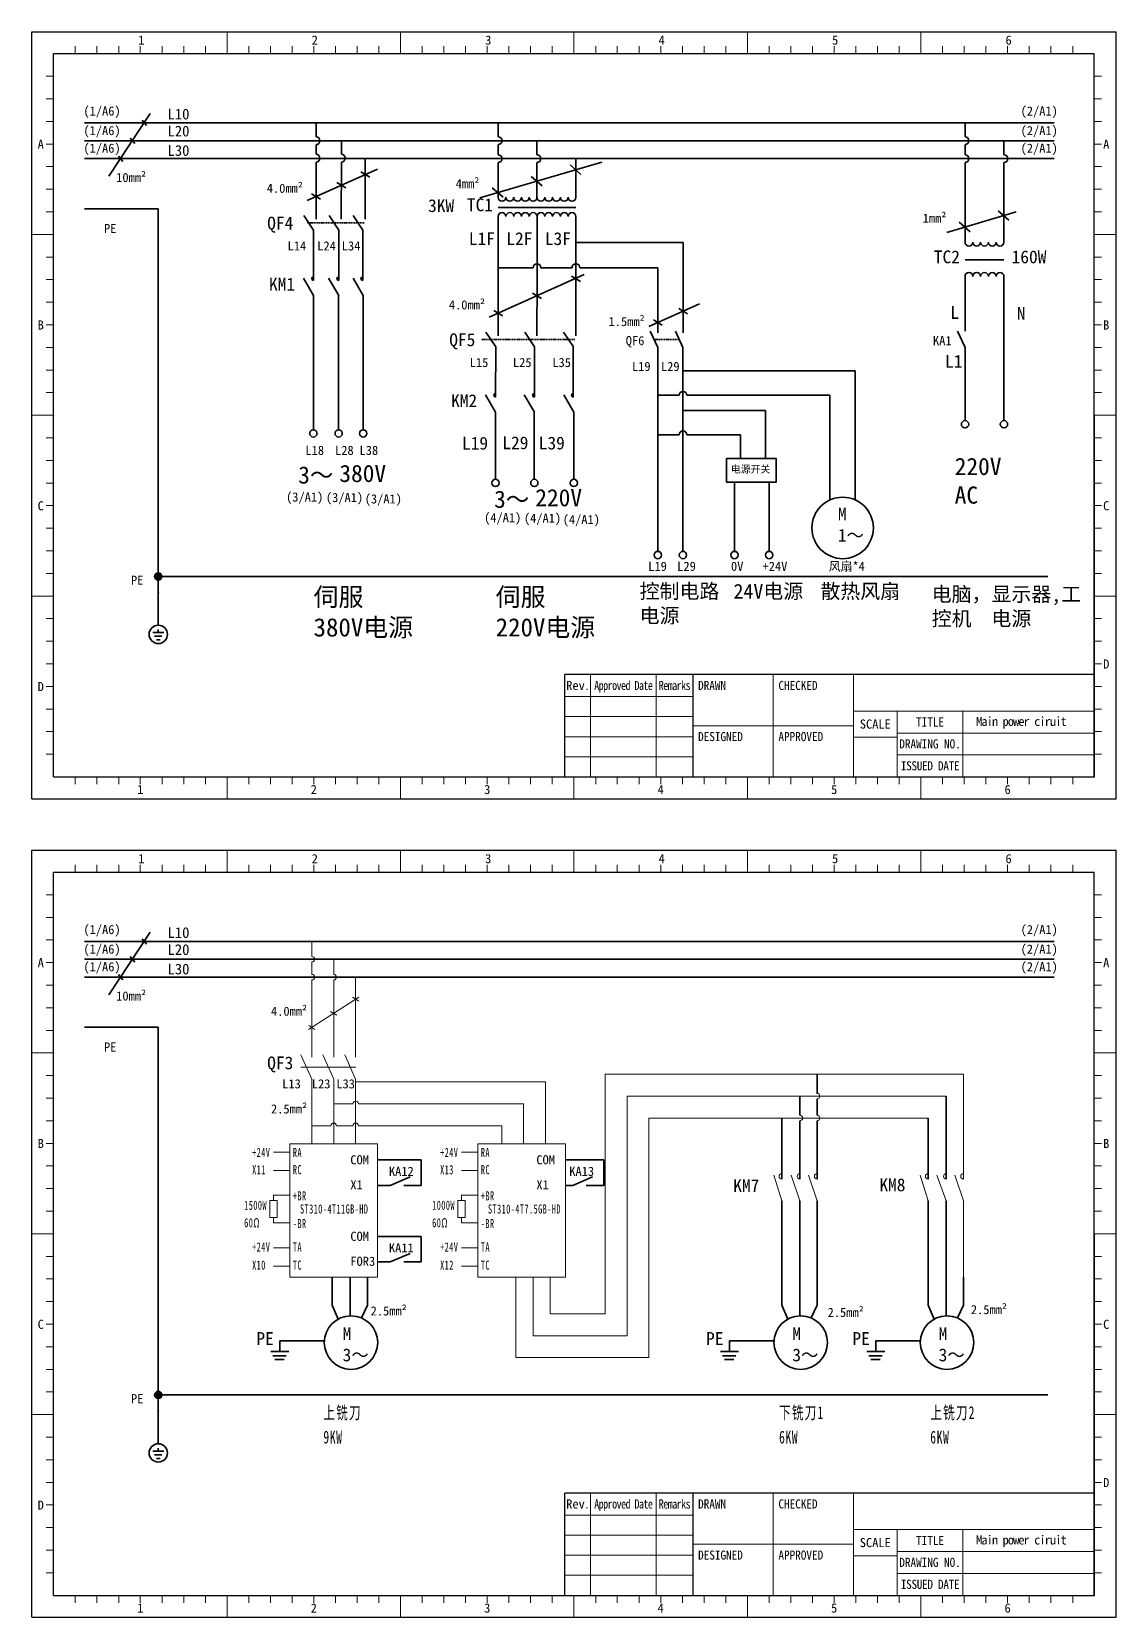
# Model space of a CAD drawing. Header units: millimetres. Extents: x 26 to 3546, y -73 to 3113.
# Drawn here: x 28.1 to 325.1, y 2678.6 to 3112.7 of the extents above; entities that cross this region are included whole.
import ezdxf

# ---------------------------------------------------------------- set-up
doc = ezdxf.new("R2010")
doc.units = ezdxf.units.MM
doc.header["$PDSIZE"] = -5
doc.linetypes.add('DOT2', pattern=[0.125, 0, -0.125])
doc.layers.get('0').update_dxf_attribs({"lineweight": 35})
for name, color, linetype, lineweight in [('图框', 7, 'Continuous', 30), ('尺寸线层', 3, 'Continuous', 18), ('粗实线层', 7, 'Continuous', 35), ('细实线层', 7, 'Continuous', 18)]:
    doc.layers.add(name, color=color, linetype=linetype, lineweight=lineweight)
doc.styles.add('GG', font='')
doc.styles.add('SLDTEXTSTYLE0', font='', dxfattribs={"width": 0.7})
doc.styles.add('宋体', font='')
doc.styles.add('标准', font='', dxfattribs={"width": 0.667})
doc.styles.add('样式 1', font='')
doc.styles.get('GG').set_extended_font_data('宋体')
doc.styles.get('SLDTEXTSTYLE0').set_extended_font_data('宋体')
doc.styles.get('宋体').set_extended_font_data('宋体')
doc.styles.get('标准').set_extended_font_data('宋体')
doc.styles.get('样式 1').set_extended_font_data('宋体')

msp = doc.modelspace()

# ---------------------------------------------------------------- hatches: boundary and pattern name
h = msp.add_hatch(color=256)
edge = h.paths.add_edge_path(flags=0)
edge.add_arc((62.8, 2963.58), 1, 0, 360)
h = msp.add_hatch(color=256)
edge = h.paths.add_edge_path(flags=0)
edge.add_arc((62.8, 2739.49), 1, 0, 360)

# ---------------------------------------------------------------- linework, layer by layer
at = {"color": 0}
for p, q in [((42.62, 3087.76), (75.12, 3087.76)), ((117.48, 3087.76), (308.17, 3087.76)), ((42.62, 3082.86), (75.12, 3082.86)), ((117.48, 3082.86), (308.17, 3082.86)), ((42.62, 3077.96), (75.12, 3077.96)), ((117.23, 3077.96), (308.17, 3077.96)), ((42.62, 2863.67), (75.12, 2863.67)), ((117.48, 2863.67), (308.17, 2863.67)), ((42.62, 2858.77), (75.12, 2858.77)), ((117.48, 2858.77), (308.17, 2858.77)), ((42.62, 2853.87), (75.12, 2853.87)), ((117.23, 2853.87), (308.17, 2853.87))]:
    msp.add_line(p, q, dxfattribs=at)
for p, q in [((60.63, 3090.31), (49.3, 3073.12)), ((58.36, 3088.48), (59.58, 3086.99)), ((117.48, 3087.76), (75.12, 3087.76)), ((106.01, 3083.93), (106.01, 3087.76)), ((155.87, 3083.93), (155.87, 3087.76)), ((283.72, 3083.93), (283.72, 3087.76)), ((55.13, 3083.58), (56.35, 3082.09)), ((117.48, 3082.86), (75.12, 3082.86)), ((112.94, 3079.16), (112.94, 3082.86)), ((166.51, 3079.03), (166.51, 3082.86)), ((294.37, 3079.03), (294.37, 3082.86)), ((51.9, 3078.68), (53.12, 3077.19)), ((117.23, 3077.96), (75.12, 3077.96)), ((106.01, 3079.15), (106.01, 3081.8)), ((155.87, 3079.03), (155.87, 3081.8)), ((283.72, 3079.03), (283.72, 3081.8)), ((122.81, 3075.11), (103.55, 3066.5)), ((118.28, 3074.36), (120.7, 3072.89)), ((150.84, 3067.2), (184.24, 3077.03)), ((175.58, 3076.24), (178.55, 3073.66)), ((111.73, 3071.43), (114.15, 3069.97)), ((154.27, 3069.97), (157.24, 3067.39)), ((164.91, 3073.1), (167.89, 3070.52)), ((104.8, 3068.33), (107.22, 3066.87)), ((62.8, 3064.25), (42.62, 3064.25)), ((62.8, 2950.21), (62.8, 3064.25)), ((102.67, 3062.4), (105.34, 3058.4)), ((106.01, 3063.87), (106.01, 3063.87)), ((109.59, 3062.4), (112.25, 3058.4)), ((116.13, 3062.4), (118.8, 3058.4)), ((278.7, 3057.77), (297.71, 3063.36)), ((282.13, 3060.54), (285.1, 3057.96)), ((292.77, 3063.67), (295.74, 3061.09)), ((105.34, 3058.4), (105.33, 3044.6)), ((112.23, 3058.4), (112.23, 3044.61)), ((118.78, 3058.44), (118.78, 3044.61)), ((177.17, 3055.04), (206.54, 3055.04)), ((206.54, 3055.04), (206.54, 3030.25)), ((165.46, 3048.11), (155.87, 3048.11)), ((176.11, 3048.11), (167.6, 3048.11)), ((178.24, 3048.11), (199.61, 3048.11)), ((199.61, 3048.11), (199.61, 3030.25)), ((179.44, 3046.21), (153.41, 3034.57)), ((175.96, 3045.82), (178.39, 3044.35)), ((165.31, 3041.17), (167.73, 3039.71)), ((154.66, 3036.41), (157.08, 3034.94)), ((211.05, 3038.22), (197.14, 3032)), ((205.32, 3036.93), (207.75, 3035.47)), ((152.53, 3030.48), (155.2, 3026.48)), ((155.87, 3031.94), (155.87, 3031.94)), ((163.17, 3030.48), (165.84, 3026.48)), ((173.81, 3030.48), (176.48, 3026.48)), ((199.61, 3026.25), (197.53, 3030.7)), ((198.39, 3033.83), (200.82, 3032.37)), ((206.48, 3026.25), (204.41, 3030.7)), ((283.72, 3026.25), (281.65, 3030.7)), ((155.2, 3026.48), (155.19, 3012.68)), ((165.81, 3026.48), (165.81, 3012.68)), ((176.45, 3026.51), (176.45, 3012.68)), ((199.61, 3026.25), (199.61, 2970.44)), ((206.48, 3026.25), (206.48, 2970.44)), ((283.72, 3026.25), (283.72, 3006.23)), ((206.48, 3019.84), (253.61, 3019.84)), ((253.61, 3019.84), (253.61, 2984.56)), ((205.42, 3013.17), (199.61, 3013.17)), ((207.55, 3013.17), (246.73, 3013.17)), ((246.73, 3013.17), (246.73, 2984.56)), ((206.48, 3009.02), (229.09, 3009.02)), ((229.09, 3009.02), (229.09, 2995.89)), ((205.42, 3002.35), (199.61, 3002.35)), ((207.55, 3002.35), (222.21, 3002.35)), ((222.21, 3002.35), (222.21, 2995.89)), ((220.59, 2989.36), (220.59, 2970.44)), ((230.1, 2989.36), (230.1, 2970.44)), ((62.8, 2963.58), (306.4, 2963.58)), ((61.3, 2948.21), (64.3, 2948.21)), ((62.8, 2948.21), (62.8, 2949.01)), ((61.8, 2947.21), (63.8, 2947.21)), ((62.3, 2946.21), (63.3, 2946.21)), ((60.63, 2866.22), (49.3, 2849.03)), ((58.36, 2864.39), (59.58, 2862.9)), ((117.48, 2863.67), (75.12, 2863.67)), ((55.13, 2859.49), (56.35, 2858)), ((117.48, 2858.77), (75.12, 2858.77)), ((51.9, 2854.59), (53.12, 2853.1)), ((117.23, 2853.87), (75.12, 2853.87)), ((62.8, 2840.16), (42.62, 2840.16)), ((62.8, 2726.12), (62.8, 2840.16)), ((134.79, 2803.83), (122.87, 2803.83)), ((134.79, 2803.83), (134.79, 2796.85)), ((184.77, 2803.83), (174.33, 2803.83)), ((184.77, 2803.83), (184.77, 2796.85)), ((126.35, 2796.85), (122.87, 2796.85)), ((126.35, 2796.85), (131.77, 2799.16)), ((134.79, 2796.85), (130.05, 2796.85)), ((176.32, 2796.85), (174.33, 2796.85)), ((176.32, 2796.85), (181.74, 2799.16)), ((184.77, 2796.85), (180.02, 2796.85)), ((134.79, 2782.88), (122.87, 2782.88)), ((134.79, 2782.88), (134.79, 2775.9)), ((126.35, 2775.9), (131.77, 2778.21)), ((126.35, 2775.9), (122.87, 2775.9)), ((134.79, 2775.9), (130.05, 2775.9)), ((62.8, 2739.49), (306.4, 2739.49)), ((61.3, 2724.12), (64.3, 2724.12)), ((61.8, 2723.12), (63.8, 2723.12)), ((62.3, 2722.12), (63.3, 2722.12)), ((62.8, 2724.12), (62.8, 2724.92))]:
    msp.add_line(p, q)
at = {"linetype": 'ByBlock'}
for p, q in [((119.5, 3077.96), (119.47, 3061.39)), ((177.17, 3067.37), (177.17, 3077.96)), ((106.01, 3077.02), (106.01, 3061.39)), ((112.95, 3077.03), (112.93, 3061.39)), ((155.87, 3076.9), (155.87, 3067.38)), ((166.51, 3067.39), (166.51, 3076.9)), ((283.72, 3076.9), (283.72, 3055.08)), ((294.37, 3055.09), (294.37, 3076.9)), ((155.86, 3064.54), (177.18, 3064.54)), ((155.87, 3062.12), (155.87, 3045.09)), ((166.53, 3062.11), (166.53, 3045.08)), ((177.17, 3062.11), (177.17, 3045.09)), ((283.72, 3050.28), (294.38, 3050.28)), ((105.28, 3040.48), (102.53, 3045.24)), ((112.22, 3040.49), (109.46, 3045.24)), ((118.95, 3040.47), (116.19, 3045.22)), ((155.87, 3045.09), (155.87, 3029.47)), ((166.53, 3045.11), (166.51, 3029.47)), ((177.17, 3046.04), (177.15, 3029.47)), ((283.72, 3045.72), (283.72, 3030.7)), ((294.39, 3045.7), (294.39, 3006.23)), ((105.27, 3040.47), (105.27, 3003.74)), ((112.2, 3040.47), (112.2, 3003.74)), ((118.93, 3040.47), (118.93, 3003.74)), ((155.14, 3008.56), (152.38, 3013.31)), ((165.8, 3008.56), (163.04, 3013.32)), ((176.62, 3008.54), (173.86, 3013.3)), ((155.13, 3008.54), (155.13, 2990.18)), ((165.78, 3008.54), (165.78, 2990.18)), ((176.6, 3008.54), (176.6, 2990.18))]:
    msp.add_line(p, q, dxfattribs=at)
at = {"linetype": 'DOT2'}
for p, q in [((119.21, 3060.4), (103.49, 3060.4)), ((176.89, 3028.48), (151.23, 3028.48)), ((205.45, 3028.48), (198.57, 3028.48))]:
    msp.add_line(p, q, dxfattribs=at)
at = {"color": 0, "linetype": 'ByBlock'}
for p, q in [((243.22, 2827.3), (243.22, 2822.05)), ((238.51, 2821.3), (238.51, 2816.05)), ((243.22, 2820.55), (243.22, 2816.05)), ((278.57, 2821.3), (278.57, 2798.59)), ((233.56, 2815.3), (233.56, 2798.59)), ((238.51, 2814.55), (238.51, 2798.59)), ((243.22, 2814.55), (243.22, 2798.59)), ((273.62, 2815.3), (273.62, 2798.59)), ((233.56, 2792.59), (233.56, 2764.09)), ((238.51, 2792.59), (238.51, 2761.15)), ((243.22, 2792.59), (243.22, 2764.09)), ((273.62, 2792.59), (273.62, 2764.09)), ((278.57, 2792.59), (278.57, 2761.15)), ((110.41, 2771.73), (110.41, 2764.09)), ((115.37, 2771.73), (115.37, 2761.15)), ((120.07, 2771.73), (120.07, 2764.09)), ((283.28, 2771.73), (283.28, 2764.09)), ((110.41, 2764.09), (112.1, 2760.28)), ((120.07, 2764.09), (118.44, 2760.57)), ((233.56, 2764.09), (235.24, 2760.28)), ((243.22, 2764.09), (241.58, 2760.57)), ((273.62, 2764.09), (275.31, 2760.28)), ((283.28, 2764.09), (281.64, 2760.57)), ((96.09, 2751.4), (96.09, 2754.26)), ((108.54, 2754.31), (96.1, 2754.31)), ((219.23, 2751.4), (219.23, 2754.26)), ((231.68, 2754.31), (219.24, 2754.31)), ((259.29, 2751.4), (259.29, 2754.26)), ((271.75, 2754.31), (259.31, 2754.31)), ((93.63, 2751.4), (98.54, 2751.4)), ((94.19, 2750.22), (97.84, 2750.22)), ((94.71, 2749.22), (97.29, 2749.22)), ((216.78, 2751.4), (221.68, 2751.4)), ((217.33, 2750.22), (220.98, 2750.22)), ((217.86, 2749.22), (220.43, 2749.22)), ((256.84, 2751.4), (261.75, 2751.4)), ((257.39, 2750.22), (261.04, 2750.22)), ((257.92, 2749.22), (260.5, 2749.22))]:
    msp.add_line(p, q, dxfattribs=at)
msp.add_lwpolyline([(218.43, 2995.89), (231.97, 2995.89), (231.97, 2989.36), (218.43, 2989.36)], close=True)
for centre, radius in [((283.72, 3005.23), 1), ((294.39, 3005.23), 1), ((105.27, 3002.74), 1), ((112.2, 3002.74), 1), ((118.93, 3002.74), 1), ((155.13, 2989.18), 1), ((165.78, 2989.18), 1), ((176.6, 2989.18), 1), ((250.21, 2976.85), 8.41), ((199.61, 2969.44), 1), ((206.48, 2969.44), 1), ((220.59, 2969.44), 1), ((230.1, 2969.44), 1), ((62.8, 2963.58), 1), ((62.8, 2947.71), 2.5), ((62.8, 2739.49), 1), ((62.8, 2723.62), 2.5)]:
    msp.add_circle(centre, radius)
for centre in [(115.58, 2753.83), (238.72, 2753.83), (278.79, 2753.83)]:
    msp.add_circle(centre, 7.33, dxfattribs=at)
at = {"linetype": 'ByBlock'}
for centre, radius, start, end in [((106.01, 3082.86), 1.07, 270, 90), ((155.87, 3082.87), 1.07, 270, 90), ((283.72, 3082.87), 1.07, 270, 90), ((106.01, 3078.08), 1.07, 270, 90), ((112.94, 3078.1), 1.07, 270, 90), ((155.87, 3077.96), 1.07, 270, 90), ((166.51, 3077.96), 1.07, 270, 90), ((283.72, 3077.96), 1.07, 270, 90), ((294.37, 3077.96), 1.07, 270, 90), ((156.93, 3067.38), 1.07, 180, 0), ((159.06, 3067.38), 1.07, 180, 0), ((161.19, 3067.38), 1.07, 180, 360), ((163.32, 3067.38), 1.07, 180, 0), ((165.45, 3067.38), 1.07, 180, 360), ((167.58, 3067.39), 1.07, 180, 360), ((169.71, 3067.38), 1.07, 180, 0), ((171.84, 3067.38), 1.07, 180, 360), ((173.98, 3067.37), 1.07, 180, 0), ((176.11, 3067.37), 1.07, 180, 0), ((156.93, 3062.12), 1.07, 0, 180), ((159.07, 3062.12), 1.07, 0, 180), ((161.2, 3062.11), 1.07, 0, 180), ((163.33, 3062.11), 1.07, 0, 180), ((165.46, 3062.11), 1.07, 0, 180), ((167.59, 3062.11), 1.07, 0, 180), ((169.72, 3062.11), 1.07, 0, 180), ((171.85, 3062.11), 1.07, 0, 180), ((173.98, 3062.11), 1.07, 0, 180), ((176.11, 3062.11), 1.07, 0, 180), ((284.79, 3055.08), 1.07, 180, 0), ((286.92, 3055.08), 1.07, 180, 0), ((289.05, 3055.08), 1.07, 180, 0), ((291.18, 3055.08), 1.07, 180, 0), ((293.3, 3055.08), 1.07, 180, 0), ((166.53, 3048.11), 1.07, 0, 180), ((177.17, 3048.11), 1.07, 0, 180), ((105.33, 3045.1), 0.499, 90, 270), ((112.23, 3045.11), 0.499, 90, 270), ((118.79, 3045.11), 0.499, 90, 270), ((284.79, 3045.72), 1.07, 0, 180), ((286.92, 3045.72), 1.07, 0, 180), ((289.06, 3045.71), 1.07, 360, 180), ((291.19, 3045.71), 1.07, 0, 180), ((293.32, 3045.7), 1.07, 360, 180), ((155.19, 3013.18), 0.499, 90, 270), ((165.81, 3013.19), 0.499, 90, 270), ((176.47, 3013.18), 0.499, 90, 270), ((206.48, 3013.17), 1.07, 0, 180), ((206.48, 3002.35), 1.07, 0, 180)]:
    msp.add_arc(centre, radius, start, end, dxfattribs=at)
for p in [(62.8, 2959.22), (62.8, 2959.22), (62.8, 2735.13), (62.8, 2735.13)]:
    msp.add_point(p)
at = {"layer": '图框'}
for p, q in [((28.15, 2902.71), (28.15, 3112.71)), ((28.15, 3112.71), (325.15, 3112.71)), ((325.13, 2902.71), (325.13, 3112.71)), ((325.15, 2902.71), (325.15, 3112.71)), ((34.15, 2908.71), (34.15, 3106.71)), ((34.15, 3106.71), (319.13, 3106.71)), ((319.15, 2908.71), (319.13, 3106.71)), ((319.13, 2908.71), (319.13, 3106.71)), ((319.15, 2936.71), (174.15, 2936.71)), ((174.15, 2908.71), (174.15, 2936.71)), ((209.15, 2936.71), (209.15, 2908.71)), ((34.15, 2908.71), (319.15, 2908.71)), ((28.15, 2902.71), (325.15, 2902.71)), ((28.15, 2678.62), (28.15, 2888.62)), ((28.15, 2888.62), (325.15, 2888.62)), ((325.13, 2678.62), (325.13, 2888.62)), ((325.15, 2678.62), (325.15, 2888.62)), ((34.15, 2684.62), (34.15, 2882.62)), ((34.15, 2882.62), (319.13, 2882.62)), ((319.15, 2684.62), (319.13, 2882.62)), ((319.13, 2684.62), (319.13, 2882.62)), ((319.15, 2712.62), (174.15, 2712.62)), ((174.15, 2684.62), (174.15, 2712.62)), ((209.15, 2712.62), (209.15, 2684.62)), ((34.15, 2684.62), (319.15, 2684.62)), ((28.15, 2678.62), (325.15, 2678.62))]:
    msp.add_line(p, q, dxfattribs=at)
at = {"layer": '图框', "lineweight": 15}
for p, q in [((181.15, 2936.71), (181.15, 2908.71)), ((199.15, 2936.71), (199.15, 2908.71)), ((231.15, 2936.71), (231.15, 2908.71)), ((253.15, 2936.71), (253.15, 2908.71)), ((174.15, 2930.71), (209.15, 2930.71)), ((253.15, 2926.71), (319.15, 2926.71)), ((265.15, 2926.71), (265.15, 2908.71)), ((283.15, 2926.71), (283.15, 2908.71)), ((174.15, 2925.21), (209.15, 2925.21)), ((209.15, 2922.71), (253.15, 2922.71)), ((174.15, 2919.71), (209.15, 2919.71)), ((253.15, 2919.56), (265.15, 2919.56)), ((265.15, 2920.71), (319.15, 2920.71)), ((174.15, 2914.21), (209.15, 2914.21)), ((265.15, 2914.71), (319.15, 2914.71)), ((319.15, 2908.71), (174.15, 2908.71)), ((181.15, 2712.62), (181.15, 2684.62)), ((199.15, 2712.62), (199.15, 2684.62)), ((231.15, 2712.62), (231.15, 2684.62)), ((253.15, 2712.62), (253.15, 2684.62)), ((174.15, 2706.62), (209.15, 2706.62)), ((174.15, 2701.12), (209.15, 2701.12)), ((253.15, 2702.62), (319.15, 2702.62)), ((265.15, 2702.62), (265.15, 2684.62)), ((283.15, 2702.62), (283.15, 2684.62)), ((209.15, 2698.62), (253.15, 2698.62)), ((265.15, 2696.62), (319.15, 2696.62)), ((174.15, 2695.62), (209.15, 2695.62)), ((253.15, 2695.47), (265.15, 2695.47)), ((174.15, 2690.12), (209.15, 2690.12)), ((265.15, 2690.62), (319.15, 2690.62)), ((319.15, 2684.62), (174.15, 2684.62))]:
    msp.add_line(p, q, dxfattribs=at)
at = {"layer": '粗实线层', "lineweight": 15}
for p, q in [((104.85, 2863.67), (104.85, 2859.52)), ((104.85, 2858.02), (104.85, 2854.62)), ((110.85, 2858.77), (110.85, 2854.62)), ((104.85, 2853.12), (104.85, 2831.92)), ((110.85, 2853.12), (110.85, 2831.92)), ((116.85, 2853.87), (116.85, 2831.92)), ((117.73, 2848.38), (103.97, 2839.55)), ((116, 2848.35), (117.7, 2847.29)), ((110, 2844.5), (111.7, 2843.44)), ((104, 2840.64), (105.7, 2839.58)), ((104.85, 2825.92), (101.88, 2832.59)), ((110.85, 2825.92), (107.88, 2832.59)), ((116.85, 2825.92), (113.88, 2832.59)), ((101.87, 2829.26), (116.87, 2829.26)), ((283.28, 2827.3), (185.17, 2827.3)), ((185.17, 2827.3), (185.17, 2761.71)), ((283.28, 2798.59), (283.28, 2827.3)), ((104.85, 2825.92), (104.85, 2808.24)), ((110.85, 2825.92), (110.85, 2808.24)), ((116.81, 2825.17), (168.85, 2825.17)), ((116.85, 2825.92), (116.85, 2808.24)), ((168.85, 2825.17), (168.85, 2808.24)), ((110.85, 2819.17), (116.1, 2819.17)), ((117.6, 2819.17), (162.85, 2819.17)), ((162.85, 2819.17), (162.85, 2808.24)), ((278.57, 2821.3), (191.17, 2821.3)), ((191.17, 2821.3), (191.17, 2755.71)), ((104.85, 2813.17), (110.1, 2813.17)), ((111.6, 2813.17), (116.1, 2813.17)), ((117.6, 2813.17), (156.85, 2813.17)), ((156.85, 2813.17), (156.85, 2808.24)), ((273.62, 2815.3), (197.17, 2815.3)), ((197.17, 2815.3), (197.17, 2749.71)), ((233.56, 2792.59), (231.41, 2799.65)), ((238.51, 2792.59), (236.07, 2799.65)), ((243.22, 2792.59), (240.85, 2799.65)), ((273.62, 2792.59), (271.43, 2799.65)), ((278.57, 2792.59), (276.04, 2799.65)), ((283.28, 2792.59), (280.96, 2799.65)), ((283.28, 2771.73), (283.28, 2792.59)), ((160.73, 2749.71), (160.73, 2771.73)), ((165.43, 2755.71), (165.43, 2771.73)), ((170.13, 2761.71), (170.13, 2771.73)), ((185.17, 2761.71), (170.13, 2761.71)), ((191.17, 2755.71), (165.43, 2755.71)), ((197.17, 2749.71), (160.73, 2749.71))]:
    msp.add_line(p, q, dxfattribs=at)
at = {"layer": '粗实线层', "color": 0, "lineweight": 15}
for p, q in [((98.85, 2805.92), (94.39, 2805.92)), ((116.85, 2808.24), (98.85, 2808.24)), ((98.85, 2808.24), (98.85, 2771.73)), ((116.85, 2808.24), (122.85, 2808.24)), ((122.85, 2808.24), (122.85, 2771.73)), ((150.33, 2805.92), (145.87, 2805.92)), ((168.33, 2808.24), (150.33, 2808.24)), ((150.33, 2808.24), (150.33, 2771.73)), ((168.33, 2808.24), (174.33, 2808.24)), ((174.33, 2808.24), (174.33, 2771.73)), ((98.85, 2800.92), (94.39, 2800.92)), ((150.33, 2800.92), (145.87, 2800.92)), ((95.39, 2792.73), (93.39, 2792.73)), ((93.39, 2792.73), (93.39, 2788.08)), ((98.85, 2794.23), (94.39, 2794.23)), ((94.39, 2794.23), (94.39, 2792.73)), ((95.39, 2792.73), (95.39, 2788.08)), ((146.87, 2792.73), (144.87, 2792.73)), ((144.87, 2792.73), (144.87, 2788.08)), ((150.33, 2794.23), (145.87, 2794.23)), ((145.87, 2794.23), (145.87, 2792.73)), ((146.87, 2792.73), (146.87, 2788.08)), ((95.39, 2788.08), (93.39, 2788.08)), ((94.39, 2788.08), (94.39, 2786.58)), ((146.87, 2788.08), (144.87, 2788.08)), ((145.87, 2788.08), (145.87, 2786.58)), ((98.85, 2786.58), (94.39, 2786.58)), ((150.33, 2786.58), (145.87, 2786.58)), ((98.85, 2779.76), (94.39, 2779.76)), ((150.33, 2779.76), (145.87, 2779.76)), ((98.85, 2774.76), (94.39, 2774.76)), ((150.33, 2774.76), (145.87, 2774.76)), ((98.85, 2771.73), (122.85, 2771.73)), ((150.33, 2771.73), (174.33, 2771.73))]:
    msp.add_line(p, q, dxfattribs=at)
at = {"layer": '粗实线层', "lineweight": 15}
for centre, start, end in [((104.85, 2858.77), 270, 90), ((104.85, 2853.87), 270, 90), ((110.85, 2853.87), 270, 90), ((243.22, 2821.3), 270, 90), ((116.85, 2819.17), 0, 180), ((110.85, 2813.17), 0, 180), ((116.85, 2813.17), 0, 180), ((238.51, 2815.3), 270.0007, 90.0007), ((243.22, 2815.3), 270, 90), ((233.56, 2799.34), 90, 270), ((238.51, 2799.34), 90.0014, 270), ((243.22, 2799.34), 90, 270), ((273.62, 2799.34), 90, 270), ((278.57, 2799.34), 90.0014, 270), ((283.28, 2799.34), 90, 270)]:
    msp.add_arc(centre, 0.75, start, end, dxfattribs=at)
at = {"layer": '细实线层'}
for p, q in [((81.64, 3106.71), (81.64, 3112.71)), ((129.14, 3106.71), (129.14, 3112.71)), ((176.64, 3106.71), (176.64, 3112.71)), ((224.14, 3106.71), (224.14, 3112.71)), ((271.64, 3106.71), (271.64, 3112.71)), ((40.08, 3106.71), (40.08, 3108.71)), ((46.02, 3106.71), (46.02, 3108.71)), ((51.96, 3106.71), (51.96, 3108.71)), ((57.89, 3106.71), (57.89, 3108.71)), ((63.83, 3106.71), (63.83, 3108.71)), ((69.77, 3106.71), (69.77, 3108.71)), ((75.71, 3106.71), (75.71, 3108.71)), ((87.58, 3106.71), (87.58, 3108.71)), ((93.52, 3106.71), (93.52, 3108.71)), ((99.46, 3106.71), (99.46, 3108.71)), ((105.39, 3106.71), (105.39, 3108.71)), ((105.39, 3106.71), (105.39, 3108.71)), ((111.33, 3106.71), (111.33, 3108.71)), ((117.27, 3106.71), (117.27, 3108.71)), ((123.2, 3106.71), (123.2, 3108.71)), ((135.08, 3106.71), (135.08, 3108.71)), ((141.02, 3106.71), (141.02, 3108.71)), ((146.95, 3106.71), (146.95, 3108.71)), ((152.89, 3106.71), (152.89, 3108.71)), ((158.83, 3106.71), (158.83, 3108.71)), ((164.77, 3106.71), (164.77, 3108.71)), ((170.7, 3106.71), (170.7, 3108.71)), ((170.7, 3106.71), (170.7, 3108.71)), ((182.58, 3106.71), (182.58, 3108.71)), ((188.51, 3106.71), (188.51, 3108.71)), ((194.45, 3106.71), (194.45, 3108.71)), ((200.39, 3106.71), (200.39, 3108.71)), ((206.33, 3106.71), (206.33, 3108.71)), ((212.26, 3106.71), (212.26, 3108.71)), ((218.2, 3106.71), (218.2, 3108.71)), ((230.08, 3106.71), (230.08, 3108.71)), ((236.01, 3106.71), (236.01, 3108.71)), ((236.01, 3106.71), (236.01, 3108.71)), ((241.95, 3106.71), (241.95, 3108.71)), ((247.89, 3106.71), (247.89, 3108.71)), ((253.82, 3106.71), (253.82, 3108.71)), ((259.76, 3106.71), (259.76, 3108.71)), ((265.7, 3106.71), (265.7, 3108.71)), ((277.57, 3106.71), (277.57, 3108.71)), ((283.51, 3106.71), (283.51, 3108.71)), ((289.45, 3106.71), (289.45, 3108.71)), ((295.39, 3106.71), (295.39, 3108.71)), ((301.32, 3106.71), (301.32, 3108.71)), ((301.32, 3106.71), (301.32, 3108.71)), ((307.26, 3106.71), (307.26, 3108.71)), ((313.2, 3106.71), (313.2, 3108.71)), ((34.15, 3100.52), (32.15, 3100.52)), ((319.13, 3100.52), (321.13, 3100.52)), ((34.15, 3094.33), (32.15, 3094.33)), ((319.13, 3094.33), (321.13, 3094.33)), ((34.15, 3088.15), (32.15, 3088.15)), ((319.13, 3088.15), (321.13, 3088.15)), ((34.15, 3081.96), (32.15, 3081.96)), ((34.15, 3081.96), (32.15, 3081.96)), ((319.13, 3081.96), (321.13, 3081.96)), ((319.13, 3081.96), (321.13, 3081.96)), ((34.15, 3075.77), (32.15, 3075.77)), ((319.13, 3075.77), (321.13, 3075.77)), ((34.15, 3069.58), (32.15, 3069.58)), ((319.13, 3069.58), (321.13, 3069.58)), ((34.15, 3063.4), (32.15, 3063.4)), ((319.13, 3063.4), (321.13, 3063.4)), ((34.15, 3057.21), (28.15, 3057.21)), ((319.13, 3057.21), (325.13, 3057.21)), ((34.15, 3051.02), (32.15, 3051.02)), ((319.13, 3051.02), (321.13, 3051.02)), ((34.15, 3044.83), (32.15, 3044.83)), ((319.13, 3044.83), (321.13, 3044.83)), ((34.15, 3038.65), (32.15, 3038.65)), ((319.13, 3038.65), (321.13, 3038.65)), ((34.15, 3032.46), (32.15, 3032.46)), ((319.13, 3032.46), (321.13, 3032.46)), ((34.15, 3026.27), (32.15, 3026.27)), ((34.15, 3026.27), (32.15, 3026.27)), ((319.13, 3026.27), (321.13, 3026.27)), ((319.13, 3026.27), (321.13, 3026.27)), ((34.15, 3020.08), (32.15, 3020.08)), ((319.13, 3020.08), (321.13, 3020.08)), ((34.15, 3013.9), (32.15, 3013.9)), ((319.13, 3013.9), (321.13, 3013.9)), ((34.15, 3007.71), (28.15, 3007.71)), ((319.13, 3007.71), (325.13, 3007.71)), ((34.15, 3001.52), (32.15, 3001.52)), ((319.13, 3001.52), (321.13, 3001.52)), ((34.15, 2995.33), (32.15, 2995.33)), ((319.13, 2995.33), (321.13, 2995.33)), ((34.15, 2989.15), (32.15, 2989.15)), ((319.13, 2989.15), (321.13, 2989.15)), ((34.15, 2982.96), (32.15, 2982.96)), ((319.13, 2982.96), (321.13, 2982.96)), ((34.15, 2976.77), (32.15, 2976.77)), ((319.13, 2976.77), (321.13, 2976.77)), ((34.15, 2970.58), (32.15, 2970.58)), ((34.15, 2970.58), (32.15, 2970.58)), ((319.13, 2970.58), (321.13, 2970.58)), ((319.13, 2970.58), (321.13, 2970.58)), ((34.15, 2964.4), (32.15, 2964.4)), ((319.13, 2964.4), (321.13, 2964.4)), ((34.15, 2958.21), (28.15, 2958.21)), ((319.13, 2958.21), (325.13, 2958.21)), ((34.15, 2952.02), (32.15, 2952.02)), ((319.13, 2952.02), (321.13, 2952.02)), ((34.15, 2945.83), (32.15, 2945.83)), ((319.13, 2945.83), (321.13, 2945.83)), ((34.15, 2939.65), (32.15, 2939.65)), ((319.13, 2939.65), (321.13, 2939.65)), ((34.15, 2933.46), (32.15, 2933.46)), ((319.13, 2933.46), (321.13, 2933.46)), ((34.15, 2927.27), (32.15, 2927.27)), ((319.13, 2927.27), (321.13, 2927.27)), ((34.15, 2921.08), (32.15, 2921.08)), ((319.13, 2921.08), (321.13, 2921.08)), ((34.15, 2914.9), (32.15, 2914.9)), ((319.13, 2914.9), (321.13, 2914.9)), ((40.08, 2908.71), (40.08, 2906.71)), ((46.02, 2908.71), (46.02, 2906.71)), ((51.96, 2908.71), (51.96, 2906.71)), ((57.89, 2908.71), (57.89, 2906.71)), ((63.83, 2908.71), (63.83, 2906.71)), ((69.77, 2908.71), (69.77, 2906.71)), ((75.71, 2908.71), (75.71, 2906.71)), ((81.64, 2908.71), (81.64, 2902.71)), ((87.58, 2908.71), (87.58, 2906.71)), ((93.52, 2908.71), (93.52, 2906.71)), ((99.46, 2908.71), (99.46, 2906.71)), ((105.39, 2908.71), (105.39, 2906.71)), ((105.39, 2908.71), (105.39, 2906.71)), ((111.33, 2908.71), (111.33, 2906.71)), ((117.27, 2908.71), (117.27, 2906.71)), ((123.2, 2908.71), (123.2, 2906.71)), ((129.14, 2908.71), (129.14, 2902.71)), ((135.08, 2908.71), (135.08, 2906.71)), ((141.02, 2908.71), (141.02, 2906.71)), ((146.95, 2908.71), (146.95, 2906.71)), ((152.89, 2908.71), (152.89, 2906.71)), ((158.83, 2908.71), (158.83, 2906.71)), ((164.77, 2908.71), (164.77, 2906.71)), ((170.7, 2908.71), (170.7, 2906.71)), ((170.7, 2908.71), (170.7, 2906.71)), ((176.64, 2908.71), (176.64, 2902.71)), ((182.58, 2908.71), (182.58, 2906.71)), ((188.51, 2908.71), (188.51, 2906.71)), ((194.45, 2908.71), (194.45, 2906.71)), ((200.39, 2908.71), (200.39, 2906.71)), ((206.33, 2908.71), (206.33, 2906.71)), ((212.26, 2908.71), (212.26, 2906.71)), ((218.2, 2908.71), (218.2, 2906.71)), ((224.14, 2908.71), (224.14, 2902.71)), ((230.08, 2908.71), (230.08, 2906.71)), ((236.01, 2908.71), (236.01, 2906.71)), ((236.01, 2908.71), (236.01, 2906.71)), ((241.95, 2908.71), (241.95, 2906.71)), ((247.89, 2908.71), (247.89, 2906.71)), ((253.82, 2908.71), (253.82, 2906.71)), ((259.76, 2908.71), (259.76, 2906.71)), ((265.7, 2908.71), (265.7, 2906.71)), ((271.64, 2908.71), (271.64, 2902.71)), ((277.57, 2908.71), (277.57, 2906.71)), ((283.51, 2908.71), (283.51, 2906.71)), ((289.45, 2908.71), (289.45, 2906.71)), ((295.39, 2908.71), (295.39, 2906.71)), ((301.32, 2908.71), (301.32, 2906.71)), ((301.32, 2908.71), (301.32, 2906.71)), ((307.26, 2908.71), (307.26, 2906.71)), ((313.2, 2908.71), (313.2, 2906.71)), ((81.64, 2882.62), (81.64, 2888.62)), ((129.14, 2882.62), (129.14, 2888.62)), ((176.64, 2882.62), (176.64, 2888.62)), ((224.14, 2882.62), (224.14, 2888.62)), ((271.64, 2882.62), (271.64, 2888.62)), ((40.08, 2882.62), (40.08, 2884.62)), ((46.02, 2882.62), (46.02, 2884.62)), ((51.96, 2882.62), (51.96, 2884.62)), ((57.89, 2882.62), (57.89, 2884.62)), ((63.83, 2882.62), (63.83, 2884.62)), ((69.77, 2882.62), (69.77, 2884.62)), ((75.71, 2882.62), (75.71, 2884.62)), ((87.58, 2882.62), (87.58, 2884.62)), ((93.52, 2882.62), (93.52, 2884.62)), ((99.46, 2882.62), (99.46, 2884.62)), ((105.39, 2882.62), (105.39, 2884.62)), ((105.39, 2882.62), (105.39, 2884.62)), ((111.33, 2882.62), (111.33, 2884.62)), ((117.27, 2882.62), (117.27, 2884.62)), ((123.2, 2882.62), (123.2, 2884.62)), ((135.08, 2882.62), (135.08, 2884.62)), ((141.02, 2882.62), (141.02, 2884.62)), ((146.95, 2882.62), (146.95, 2884.62)), ((152.89, 2882.62), (152.89, 2884.62)), ((158.83, 2882.62), (158.83, 2884.62)), ((164.77, 2882.62), (164.77, 2884.62)), ((170.7, 2882.62), (170.7, 2884.62)), ((170.7, 2882.62), (170.7, 2884.62)), ((182.58, 2882.62), (182.58, 2884.62)), ((188.51, 2882.62), (188.51, 2884.62)), ((194.45, 2882.62), (194.45, 2884.62)), ((200.39, 2882.62), (200.39, 2884.62)), ((206.33, 2882.62), (206.33, 2884.62)), ((212.26, 2882.62), (212.26, 2884.62)), ((218.2, 2882.62), (218.2, 2884.62)), ((230.08, 2882.62), (230.08, 2884.62)), ((236.01, 2882.62), (236.01, 2884.62)), ((236.01, 2882.62), (236.01, 2884.62)), ((241.95, 2882.62), (241.95, 2884.62)), ((247.89, 2882.62), (247.89, 2884.62)), ((253.82, 2882.62), (253.82, 2884.62)), ((259.76, 2882.62), (259.76, 2884.62)), ((265.7, 2882.62), (265.7, 2884.62)), ((277.57, 2882.62), (277.57, 2884.62)), ((283.51, 2882.62), (283.51, 2884.62)), ((289.45, 2882.62), (289.45, 2884.62)), ((295.39, 2882.62), (295.39, 2884.62)), ((301.32, 2882.62), (301.32, 2884.62)), ((301.32, 2882.62), (301.32, 2884.62)), ((307.26, 2882.62), (307.26, 2884.62)), ((313.2, 2882.62), (313.2, 2884.62)), ((34.15, 2876.43), (32.15, 2876.43)), ((319.13, 2876.43), (321.13, 2876.43)), ((34.15, 2870.24), (32.15, 2870.24)), ((319.13, 2870.24), (321.13, 2870.24)), ((34.15, 2864.06), (32.15, 2864.06)), ((319.13, 2864.06), (321.13, 2864.06)), ((34.15, 2857.87), (32.15, 2857.87)), ((34.15, 2857.87), (32.15, 2857.87)), ((319.13, 2857.87), (321.13, 2857.87)), ((319.13, 2857.87), (321.13, 2857.87)), ((34.15, 2851.68), (32.15, 2851.68)), ((319.13, 2851.68), (321.13, 2851.68)), ((34.15, 2845.49), (32.15, 2845.49)), ((319.13, 2845.49), (321.13, 2845.49)), ((34.15, 2839.31), (32.15, 2839.31)), ((319.13, 2839.31), (321.13, 2839.31)), ((34.15, 2833.12), (28.15, 2833.12)), ((319.13, 2833.12), (325.13, 2833.12)), ((34.15, 2826.93), (32.15, 2826.93)), ((319.13, 2826.93), (321.13, 2826.93)), ((34.15, 2820.74), (32.15, 2820.74)), ((319.13, 2820.74), (321.13, 2820.74)), ((34.15, 2814.56), (32.15, 2814.56)), ((319.13, 2814.56), (321.13, 2814.56)), ((34.15, 2808.37), (32.15, 2808.37)), ((319.13, 2808.37), (321.13, 2808.37)), ((34.15, 2802.18), (32.15, 2802.18)), ((34.15, 2802.18), (32.15, 2802.18)), ((319.13, 2802.18), (321.13, 2802.18)), ((319.13, 2802.18), (321.13, 2802.18)), ((34.15, 2795.99), (32.15, 2795.99)), ((319.13, 2795.99), (321.13, 2795.99)), ((34.15, 2789.81), (32.15, 2789.81)), ((319.13, 2789.81), (321.13, 2789.81)), ((34.15, 2783.62), (28.15, 2783.62)), ((319.13, 2783.62), (325.13, 2783.62)), ((34.15, 2777.43), (32.15, 2777.43)), ((319.13, 2777.43), (321.13, 2777.43)), ((34.15, 2771.24), (32.15, 2771.24)), ((319.13, 2771.24), (321.13, 2771.24)), ((34.15, 2765.06), (32.15, 2765.06)), ((319.13, 2765.06), (321.13, 2765.06)), ((34.15, 2758.87), (32.15, 2758.87)), ((319.13, 2758.87), (321.13, 2758.87)), ((34.15, 2752.68), (32.15, 2752.68)), ((319.13, 2752.68), (321.13, 2752.68)), ((34.15, 2746.49), (32.15, 2746.49)), ((34.15, 2746.49), (32.15, 2746.49)), ((319.13, 2746.49), (321.13, 2746.49)), ((319.13, 2746.49), (321.13, 2746.49)), ((34.15, 2740.31), (32.15, 2740.31)), ((319.13, 2740.31), (321.13, 2740.31)), ((34.15, 2734.12), (28.15, 2734.12)), ((319.13, 2734.12), (325.13, 2734.12)), ((34.15, 2727.93), (32.15, 2727.93)), ((319.13, 2727.93), (321.13, 2727.93)), ((34.15, 2721.74), (32.15, 2721.74)), ((319.13, 2721.74), (321.13, 2721.74)), ((34.15, 2715.56), (32.15, 2715.56)), ((319.13, 2715.56), (321.13, 2715.56)), ((34.15, 2709.37), (32.15, 2709.37)), ((319.13, 2709.37), (321.13, 2709.37)), ((34.15, 2703.18), (32.15, 2703.18)), ((319.13, 2703.18), (321.13, 2703.18)), ((34.15, 2696.99), (32.15, 2696.99)), ((319.13, 2696.99), (321.13, 2696.99)), ((34.15, 2690.81), (32.15, 2690.81)), ((319.13, 2690.81), (321.13, 2690.81)), ((40.08, 2684.62), (40.08, 2682.62)), ((46.02, 2684.62), (46.02, 2682.62)), ((51.96, 2684.62), (51.96, 2682.62)), ((57.89, 2684.62), (57.89, 2682.62)), ((63.83, 2684.62), (63.83, 2682.62)), ((69.77, 2684.62), (69.77, 2682.62)), ((75.71, 2684.62), (75.71, 2682.62)), ((81.64, 2684.62), (81.64, 2678.62)), ((87.58, 2684.62), (87.58, 2682.62)), ((93.52, 2684.62), (93.52, 2682.62)), ((99.46, 2684.62), (99.46, 2682.62)), ((105.39, 2684.62), (105.39, 2682.62)), ((105.39, 2684.62), (105.39, 2682.62)), ((111.33, 2684.62), (111.33, 2682.62)), ((117.27, 2684.62), (117.27, 2682.62)), ((123.2, 2684.62), (123.2, 2682.62)), ((129.14, 2684.62), (129.14, 2678.62)), ((135.08, 2684.62), (135.08, 2682.62)), ((141.02, 2684.62), (141.02, 2682.62)), ((146.95, 2684.62), (146.95, 2682.62)), ((152.89, 2684.62), (152.89, 2682.62)), ((158.83, 2684.62), (158.83, 2682.62)), ((164.77, 2684.62), (164.77, 2682.62)), ((170.7, 2684.62), (170.7, 2682.62)), ((170.7, 2684.62), (170.7, 2682.62)), ((176.64, 2684.62), (176.64, 2678.62)), ((182.58, 2684.62), (182.58, 2682.62)), ((188.51, 2684.62), (188.51, 2682.62)), ((194.45, 2684.62), (194.45, 2682.62)), ((200.39, 2684.62), (200.39, 2682.62)), ((206.33, 2684.62), (206.33, 2682.62)), ((212.26, 2684.62), (212.26, 2682.62)), ((218.2, 2684.62), (218.2, 2682.62)), ((224.14, 2684.62), (224.14, 2678.62)), ((230.08, 2684.62), (230.08, 2682.62)), ((236.01, 2684.62), (236.01, 2682.62)), ((236.01, 2684.62), (236.01, 2682.62)), ((241.95, 2684.62), (241.95, 2682.62)), ((247.89, 2684.62), (247.89, 2682.62)), ((253.82, 2684.62), (253.82, 2682.62)), ((259.76, 2684.62), (259.76, 2682.62)), ((265.7, 2684.62), (265.7, 2682.62)), ((271.64, 2684.62), (271.64, 2678.62)), ((277.57, 2684.62), (277.57, 2682.62)), ((283.51, 2684.62), (283.51, 2682.62)), ((289.45, 2684.62), (289.45, 2682.62)), ((295.39, 2684.62), (295.39, 2682.62)), ((301.32, 2684.62), (301.32, 2682.62)), ((301.32, 2684.62), (301.32, 2682.62)), ((307.26, 2684.62), (307.26, 2682.62)), ((313.2, 2684.62), (313.2, 2682.62))]:
    msp.add_line(p, q, dxfattribs=at)
for p in [(34.15, 3100.52), (319.13, 3100.52), (34.15, 3094.33), (319.13, 3094.33), (34.15, 3088.15), (319.13, 3088.15), (34.15, 3081.96), (319.13, 3081.96), (34.15, 3075.77), (319.13, 3075.77), (34.15, 3069.58), (319.13, 3069.58), (34.15, 3063.4), (319.13, 3063.4), (34.15, 3057.21), (319.13, 3057.21), (34.15, 3051.02), (319.13, 3051.02), (34.15, 3044.83), (319.13, 3044.83), (34.15, 3038.65), (319.13, 3038.65), (34.15, 3032.46), (319.13, 3032.46), (34.15, 3026.27), (319.13, 3026.27), (34.15, 3020.08), (319.13, 3020.08), (34.15, 3013.9), (319.13, 3013.9), (34.15, 3007.71), (319.13, 3007.71), (34.15, 3001.52), (319.13, 3001.52), (34.15, 2995.33), (319.13, 2995.33), (34.15, 2989.15), (319.13, 2989.15), (34.15, 2982.96), (319.13, 2982.96), (34.15, 2976.77), (319.13, 2976.77), (34.15, 2970.58), (319.13, 2970.58), (34.15, 2964.4), (319.13, 2964.4), (34.15, 2958.21), (319.13, 2958.21), (34.15, 2952.02), (319.13, 2952.02), (34.15, 2945.83), (319.13, 2945.83), (34.15, 2939.65), (319.13, 2939.65), (34.15, 2933.46), (319.13, 2933.46), (34.15, 2927.27), (319.13, 2927.27), (34.15, 2921.08), (319.13, 2921.08), (34.15, 2914.9), (319.13, 2914.9), (34.15, 2876.43), (319.13, 2876.43), (34.15, 2870.24), (319.13, 2870.24), (34.15, 2864.06), (319.13, 2864.06), (34.15, 2857.87), (319.13, 2857.87), (34.15, 2851.68), (319.13, 2851.68), (34.15, 2845.49), (319.13, 2845.49), (34.15, 2839.31), (319.13, 2839.31), (34.15, 2833.12), (319.13, 2833.12), (34.15, 2826.93), (319.13, 2826.93), (34.15, 2820.74), (319.13, 2820.74), (34.15, 2814.56), (319.13, 2814.56), (34.15, 2808.37), (319.13, 2808.37), (34.15, 2802.18), (319.13, 2802.18), (34.15, 2795.99), (319.13, 2795.99), (34.15, 2789.81), (319.13, 2789.81), (34.15, 2783.62), (319.13, 2783.62), (34.15, 2777.43), (319.13, 2777.43), (34.15, 2771.24), (319.13, 2771.24), (34.15, 2765.06), (319.13, 2765.06), (34.15, 2758.87), (319.13, 2758.87), (34.15, 2752.68), (319.13, 2752.68), (34.15, 2746.49), (319.13, 2746.49), (34.15, 2740.31), (319.13, 2740.31), (34.15, 2734.12), (319.13, 2734.12), (34.15, 2727.93), (319.13, 2727.93), (34.15, 2721.74), (319.13, 2721.74), (34.15, 2715.56), (319.13, 2715.56), (34.15, 2709.37), (319.13, 2709.37), (34.15, 2703.18), (319.13, 2703.18), (34.15, 2696.99), (319.13, 2696.99), (34.15, 2690.81), (319.13, 2690.81)]:
    msp.add_point(p, dxfattribs=at)

# ---------------------------------------------------------------- texts
at = {"attachment_point": 1}
for s, insert, char_height, width in [('(1/A6)', (42.3, 3092.25), 2.5, 14.8092), ('(2/A1)', (298.94, 3092.25), 2.5, 14.8092), ('(1/A6)', (42.3, 3086.9), 2.5, 14.8092), ('(2/A1)', (298.94, 3086.9), 2.5, 14.8092), ('(1/A6)', (42.3, 3082.08), 2.5, 14.8092), ('(2/A1)', (298.94, 3082.08), 2.5, 14.8092), ('10mm²', (51.28, 3074.05), 2.5, 7.8919), ('4.0mm²', (92.51, 3071.1), 2.5, 7.8919), ('4mm²', (144.26, 3072.36), 2.5, 7.8919), ('1mm²', (272.12, 3062.92), 2.5, 7.8919), ('PE', (47.94, 3060.08), 2.5, 6.7495), ('4.0mm²', (142.37, 3039.18), 2.5, 7.8919), ('1.5mm²', (186.11, 3034.62), 2.5, 7.8919), ('QF6', (190.82, 3029.39), 2.5, 7.8919), ('KA1', (274.94, 3029.39), 2.5, 7.8919), ('L19', (192.52, 3022.32), 2.5, 7.8919), ('L29', (200.46, 3022.32), 2.5, 7.8919), ('电源开关', (219.61, 2993.95), 2, 11.7007), ('(3/A1)', (97.8, 2986.58), 2.5, 14.8092), ('(3/A1)', (108.7, 2986.43), 2.5, 14.8092), ('(3/A1)', (119.33, 2986.06), 2.5, 14.8092), ('(4/A1)', (152.02, 2980.93), 2.5, 14.8092), ('(4/A1)', (162.93, 2980.78), 2.5, 14.8092), ('(4/A1)', (173.55, 2980.41), 2.5, 14.8092), ('L19', (196.98, 2967.61), 2.5, 7.8919), ('L29', (204.91, 2967.61), 2.5, 7.8919), ('0V', (219.64, 2967.61), 2.5, 3.0549), ('+24V', (228.27, 2967.61), 2.5, 2.5897), ('风扇*4', (246.4, 2967.61), 2.5, 13.405), ('PE', (55.32, 2963.8), 2.5, 6.7495), ('(1/A6)', (42.3, 2868.16), 2.5, 14.8092), ('(2/A1)', (298.94, 2868.16), 2.5, 14.8092), ('(1/A6)', (42.3, 2862.81), 2.5, 14.8092), ('(2/A1)', (298.94, 2862.81), 2.5, 14.8092), ('(1/A6)', (42.3, 2857.98), 2.5, 14.8092), ('(2/A1)', (298.94, 2857.98), 2.5, 14.8092), ('10mm²', (51.28, 2849.96), 2.5, 7.8919), ('4.0mm²', (93.67, 2845.8), 2.5, 7.8919), ('PE', (47.94, 2835.99), 2.5, 6.7495), ('2.5mm²', (93.67, 2819.05), 2.5, 7.8919), ('COM', (115.4, 2805.12), 2.5, 7.8919), ('COM', (166.34, 2805.12), 2.5, 7.8919), ('KA12', (125.96, 2801.97), 2.5, 7.8919), ('KA13', (175.35, 2801.97), 2.5, 7.8919), ('X1', (115.4, 2798.29), 2.5, 7.8919), ('X1', (166.34, 2798.29), 2.5, 7.8919), ('COM', (115.4, 2784.17), 2.5, 7.8919), ('KA11', (125.96, 2781.02), 2.5, 7.8919), ('FOR3', (115.4, 2777.34), 2.5, 7.8919), ('2.5mm²', (120.96, 2763.75), 2.5, 7.8919), ('2.5mm²', (246.09, 2763.34), 2.5, 7.8919), ('2.5mm²', (285.32, 2764.11), 2.5, 7.8919), ('PE', (55.32, 2739.71), 2.5, 6.7495)]:
    msp.add_mtext(s, dxfattribs=dict(at, insert=insert, char_height=char_height, width=width))
at = {"color": 0, "width": 6.0443, "attachment_point": 1}
for s, insert, char_height in [('L10', (65.34, 3091.63), 2.94), ('L20', (65.34, 3086.98), 2.94), ('L30', (65.34, 3081.66), 2.94), ('L14', (98.22, 3055.32), 2.5), ('L24', (106.34, 3055.32), 2.5), ('L34', (113.04, 3055.32), 2.5), ('L15', (148.08, 3023.4), 2.5), ('L25', (159.92, 3023.4), 2.5), ('L35', (170.71, 3023.4), 2.5), ('L18', (103.1, 2999.35), 2.5), ('L28', (111.22, 2999.35), 2.5), ('L38', (117.92, 2999.35), 2.5), ('L10', (65.34, 2867.54), 2.94), ('L20', (65.34, 2862.89), 2.94), ('L30', (65.34, 2857.56), 2.94), ('L13', (96.73, 2825.92), 2.5), ('L23', (104.85, 2825.92), 2.5), ('L33', (111.55, 2825.92), 2.5)]:
    msp.add_mtext(s, dxfattribs=dict(at, insert=insert, char_height=char_height))
at = {"linetype": 'ByBlock', "attachment_point": 1}
for s, width, insert, char_height, style in [('3KW', 6.5141, (136.68, 3066.84), 3.5, '宋体'), ('TC1', 6.5141, (147.32, 3067.07), 3.5, '宋体'), ('QF4', 6.5141, (92.63, 3062.06), 3.5, '宋体'), ('L1F', 6.5141, (147.84, 3057.8), 3.5, '宋体'), ('L2F', 6.5141, (158.12, 3057.8), 3.5, '宋体'), ('L3F', 6.5141, (168.67, 3057.8), 3.5, '宋体'), ('TC2', 6.5141, (275.18, 3052.82), 3.5, '宋体'), ('160W', 6.5141, (296.48, 3052.82), 3.5, '宋体'), ('KM1', 6.5141, (93.13, 3045.35), 3.5, '宋体'), ('L', 6.5141, (279.73, 3037.6), 3.5, '宋体'), ('N', 6.5141, (297.92, 3037.34), 3.5, '宋体'), ('QF5', 6.5141, (142.49, 3030.13), 3.5, '宋体'), ('L1', 6.5141, (278.26, 3024.23), 3.5, '宋体'), ('KM2', 6.5141, (142.98, 3013.43), 3.5, '宋体'), ('L19', 6.5141, (145.98, 3001.81), 3.5, '宋体'), ('L29', 6.5141, (157.02, 3001.91), 3.5, '宋体'), ('L39', 6.5141, (166.99, 3001.85), 3.5, '宋体'), ('220V AC', 19.316, (280.9, 2996.05), 4.708, '宋体'), ('3～', 19.316, (101.12, 2993.71), 4.708, '宋体'), ('380V', 19.316, (112.39, 2994.13), 4.708, '宋体'), ('3～', 19.316, (154.77, 2987.07), 4.708, '宋体'), ('220V', 19.316, (166.04, 2987.49), 4.708, '宋体'), ('M\\P1～', 19.316, (248.91, 2982.44), 3.5, '宋体'), ('控制电路\\P电源', 43.0085, (194.62, 2961.53), 4, '样式 1'), ('24V电源', 43.0085, (220.33, 2961.53), 4, '样式 1'), ('散热风扇', 43.0085, (244.12, 2961.53), 4, '样式 1'), ('QF3', 6.5141, (92.63, 2832.15), 3.5, '宋体'), ('KM7', 6.5141, (220.26, 2798.54), 3.5, '宋体'), ('KM8', 6.5141, (260.27, 2798.77), 3.5, '宋体')]:
    msp.add_mtext_dynamic_manual_height_columns(s, width=width, gutter_width=12.5, heights=[0], dxfattribs=dict(at, insert=insert, char_height=char_height, style=style))
at = {"linetype": 'DOT2', "attachment_point": 1, "style": '样式 1'}
for s, insert, char_height, width in [('伺服\\P380V电源', (105.34, 2960.48), 5, 34.3346), ('伺服\\P220V电源', (155.2, 2960.48), 5, 34.3346), ('电脑，显示器,工控机  电源 ', (274.6, 2960.73), 4, 46.1783)]:
    msp.add_mtext(s, dxfattribs=dict(at, insert=insert, char_height=char_height, width=width))
at = {"color": 0, "linetype": 'ByBlock', "char_height": 3.5, "attachment_point": 1, "style": '宋体'}
for s, width, insert in [('PE', 6.5141, (89.67, 2756.69)), ('M\\P3～', 19.316, (113.28, 2758.03)), ('PE', 6.5141, (212.81, 2756.69)), ('M\\P3～', 19.316, (236.43, 2758.03)), ('PE', 6.5141, (252.88, 2756.69)), ('M\\P3～', 19.316, (276.49, 2758.03))]:
    msp.add_mtext_dynamic_manual_height_columns(s, width=width, gutter_width=12.5, heights=[0], dxfattribs=dict(at, insert=insert))
at = {"layer": '图框', "lineweight": 15, "char_height": 2.5, "style": 'SLDTEXTSTYLE0'}
for s, insert, width, attachment_point in [('{\\W1;1}', (58.17, 3111.66), 2.0278, 2), ('{\\W1;2}', (105.67, 3111.66), 2.75, 2), ('{\\W1;3}', (153.16, 3111.66), 2.6944, 2), ('{\\W1;4}', (200.66, 3111.66), 3.0556, 2), ('{\\W1;5}', (248.16, 3111.66), 2.6944, 2), ('{\\W1;6}', (295.66, 3111.66), 2.8333, 2), ('{\\W1;A}', (30.63, 3083.17), 3.3611, 2), ('{\\W1;A}', (322.39, 3083.17), 3.3611, 2), ('{\\W1;B}', (30.63, 3033.67), 3.1944, 2), ('{\\W1;B}', (322.39, 3033.67), 3.1944, 2), ('{\\W1;C}', (30.63, 2984.17), 3.0833, 2), ('{\\W1;C}', (322.39, 2984.17), 3.0833, 2), ('{\\W1;D}', (322.39, 2940.86), 3.1111, 2), ('{\\W1;D}', (30.63, 2934.67), 3.1111, 2), ('{\\W1;Rev\\W0.7;.}', (177.65, 2934.99), 11.3306, 2), ('{\\W0.8;\\T0.9;Approved Date}', (190.15, 2934.99), 33.1867, 2), ('{\\W0.8;\\T0.9;Remarks}', (204.15, 2934.99), 17.5822, 2), ('{\\W0.9;DRAWN}', (210.63, 2934.99), 15.775, 1), ('{\\W0.9;CHECKED}', (232.63, 2934.99), 21.975, 1), ('{\\W1;SCALE}', (259.15, 2924.42), 17.25, 2), ('{\\W0.9;TITLE}', (274.15, 2924.99), 15.625, 2), ('{\\W0.9;DESIGNED}', (210.63, 2920.99), 25.2, 1), ('{\\W0.9;APPROVED}', (232.63, 2920.99), 25.325, 1), ('{\\W0.9;DRAWING NO.}', (274.15, 2918.99), 33, 2), ('{\\W0.9;\\T0.95;ISSUED DATE}', (274.15, 2912.99), 32.8, 2), ('{\\W1;1}', (57.89, 2906.49), 2.0278, 2), ('{\\W1;2}', (105.39, 2906.49), 2.75, 2), ('{\\W1;3}', (152.89, 2906.49), 2.6944, 2), ('{\\W1;4}', (200.39, 2906.49), 3.0556, 2), ('{\\W1;5}', (247.89, 2906.49), 2.6944, 2), ('{\\W1;6}', (295.39, 2906.49), 2.8333, 2), ('{\\W1;1}', (58.17, 2887.57), 2.0278, 2), ('{\\W1;2}', (105.67, 2887.57), 2.75, 2), ('{\\W1;3}', (153.16, 2887.57), 2.6944, 2), ('{\\W1;4}', (200.66, 2887.57), 3.0556, 2), ('{\\W1;5}', (248.16, 2887.57), 2.6944, 2), ('{\\W1;6}', (295.66, 2887.57), 2.8333, 2), ('{\\W1;A}', (30.63, 2859.08), 3.3611, 2), ('{\\W1;A}', (322.39, 2859.08), 3.3611, 2), ('{\\W1;B}', (30.63, 2809.58), 3.1944, 2), ('{\\W1;B}', (322.39, 2809.58), 3.1944, 2), ('{\\W1;C}', (30.63, 2760.08), 3.0833, 2), ('{\\W1;C}', (322.39, 2760.08), 3.0833, 2), ('{\\W1;D}', (322.39, 2716.76), 3.1111, 2), ('{\\W1;D}', (30.63, 2710.58), 3.1111, 2), ('{\\W1;Rev\\W0.7;.}', (177.65, 2710.9), 11.3306, 2), ('{\\W0.8;\\T0.9;Approved Date}', (190.15, 2710.9), 33.1867, 2), ('{\\W0.8;\\T0.9;Remarks}', (204.15, 2710.9), 17.5822, 2), ('{\\W0.9;DRAWN}', (210.63, 2710.9), 15.775, 1), ('{\\W0.9;CHECKED}', (232.63, 2710.9), 21.975, 1), ('{\\W1;SCALE}', (259.15, 2700.32), 17.25, 2), ('{\\W0.9;TITLE}', (274.15, 2700.9), 15.625, 2), ('{\\W0.9;DESIGNED}', (210.63, 2696.9), 25.2, 1), ('{\\W0.9;APPROVED}', (232.63, 2696.9), 25.325, 1), ('{\\W0.9;DRAWING NO.}', (274.15, 2694.9), 33, 2), ('{\\W0.9;\\T0.95;ISSUED DATE}', (274.15, 2688.9), 32.8, 2), ('{\\W1;1}', (57.89, 2682.4), 2.0278, 2), ('{\\W1;2}', (105.39, 2682.4), 2.75, 2), ('{\\W1;3}', (152.89, 2682.4), 2.6944, 2), ('{\\W1;4}', (200.39, 2682.4), 3.0556, 2), ('{\\W1;5}', (247.89, 2682.4), 2.6944, 2), ('{\\W1;6}', (295.39, 2682.4), 2.8333, 2)]:
    msp.add_mtext(s, dxfattribs=dict(at, insert=insert, width=width, attachment_point=attachment_point))
at = {"layer": '尺寸线层', "color": 0, "lineweight": 15, "char_height": 2.5, "attachment_point": 1, "line_spacing_factor": 1.15057, "style": '标准'}
for s, insert, width in [('\\T1.1;+24V', (88.5, 2807.13), 2.6188), ('\\T1.1;RA', (99.66, 2807.13), 2.6188), ('\\T1.1;+24V', (139.98, 2807.13), 2.6188), ('\\T1.1;RA', (151.14, 2807.13), 2.6188), ('\\T1.1;X11', (88.5, 2802.41), 2.6188), ('\\T1.1;RC', (99.66, 2802.41), 2.6188), ('\\T1.1;X13', (139.98, 2802.41), 2.6188), ('\\T1.1;RC', (151.14, 2802.41), 2.6188), ('\\T1.1;1500W 60Ω', (86.33, 2792.68), 8.4077), ('\\T1.1;+BR', (99.66, 2795.24), 2.6188), ('\\T1.1;1000W 60Ω', (137.81, 2792.68), 8.4077), ('\\T1.1;+BR', (151.14, 2795.24), 2.6188), ('\\T1.1;-BR', (99.66, 2787.66), 2.6188), ('\\T1.1;-BR', (151.14, 2787.66), 2.6188), ('\\T1.1;+24V', (88.5, 2781.25), 2.6188), ('\\T1.1;TA', (99.66, 2781.25), 2.6188), ('\\T1.1;+24V', (139.98, 2781.25), 2.6188), ('\\T1.1;TA', (151.14, 2781.25), 2.6188), ('\\T1.1;X10', (88.5, 2776.29), 2.6188), ('\\T1.1;TC', (99.66, 2776.29), 2.6188), ('\\T1.1;X12', (139.98, 2776.29), 2.6188), ('\\T1.1;TC', (151.14, 2776.29), 2.6188)]:
    msp.add_mtext(s, dxfattribs=dict(at, insert=insert, width=width))
at = {"layer": '尺寸线层', "color": 0, "char_height": 2.5, "width": 20.9375, "attachment_point": 1, "line_spacing_factor": 1.15057, "style": '标准'}
for s, insert in [('\\T1.1;ST310-4T11GB-HD', (101.62, 2791.65)), ('\\T1.1;ST310-4T7.5GB-HD', (153.09, 2791.65))]:
    msp.add_mtext(s, dxfattribs=dict(at, insert=insert))
at = {"layer": '尺寸线层', "lineweight": 15, "char_height": 3.5, "width": 28.841, "attachment_point": 1, "line_spacing_factor": 1.15057, "style": '标准'}
for s, insert in [('\\T1.1;{\\C0;上铣刀\\P9KW}', (108.02, 2736.41)), ('\\T1.1;{\\C0;下铣刀1\\P6KW}', (232.8, 2736.41)), ('\\T1.1;{\\C0;上铣刀2\\P6KW}', (274.21, 2736.41))]:
    msp.add_mtext(s, dxfattribs=dict(at, insert=insert))
at = {"layer": '细实线层', "char_height": 2.5, "width": 40.6456, "attachment_point": 1, "style": 'GG'}
for insert in [(286.76, 2925.14), (286.76, 2701.05)]:
    msp.add_mtext('{\\T0.85;Main power ciruit}', dxfattribs=dict(at, insert=insert))

doc.saveas('drawing.dxf')
